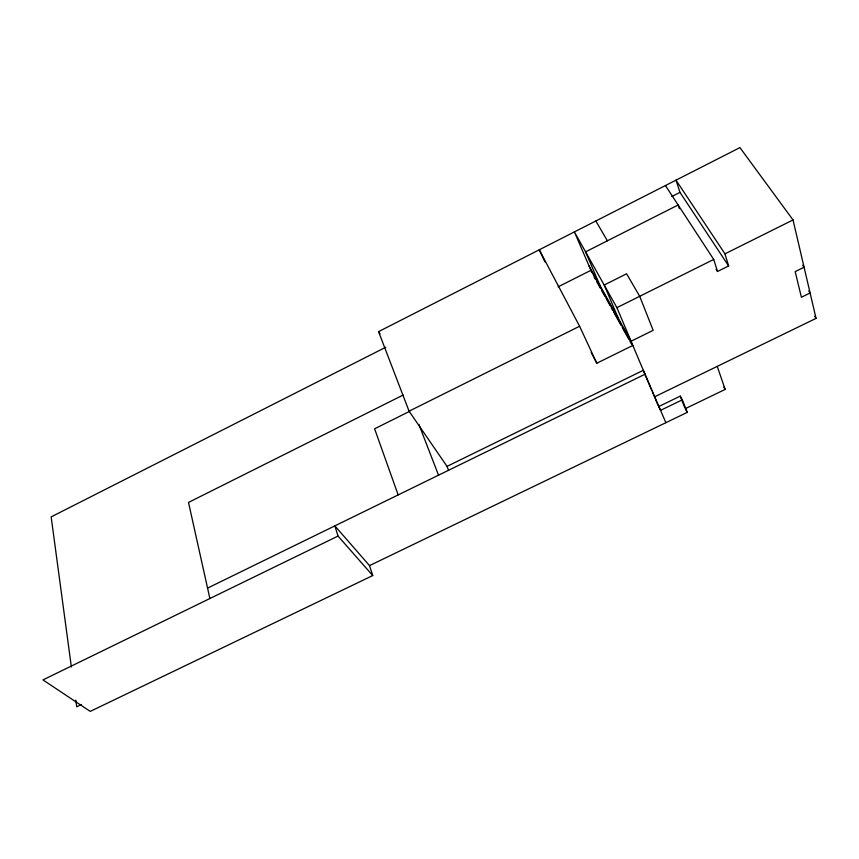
<?xml version="1.0" encoding="UTF-8"?>
<svg xmlns="http://www.w3.org/2000/svg" width="859" height="859" viewBox="0 0 859 859"><rect width="100%" height="100%" fill="white"/><g stroke="black" fill="none" stroke-linecap="round" stroke-linejoin="round"><path stroke-width="1.29" d="M448.559 470.281L447.024 466.373L409.067 411.182L378.561 331.628L739.932 147.608L793.018 219.947L816.05 318.388L654.504 396.858L652.453 391.994M671.835 196.507L679.974 192.373L676.001 180.165L724.964 253.845L728.636 265.946L717.501 271.476L716.062 269.254M385.788 347.24L51.153 516.882L71.361 666.949M558.125 286.831L590.938 270.306L632.836 345.458L596.801 363.217L591.196 352.555M403.118 395.065L188.508 502.429L209.886 598.53M409.067 411.182L579.6 326.248L539.28 249.786L544.982 261.931M645.334 375.093L616.902 307.662L713.722 259.45L665.435 185.544M724.964 253.845L793.018 219.947M409.657 411.321L374.599 428.781L398.157 494.924M447.024 466.373L643.316 370.304L665.875 422.692M207.567 588.104L645.388 374.052M338.017 536.07L42.95 679.909L90.249 711.392L372.731 575.551L369.51 565.609L334.849 525.869L338.017 536.07L372.731 575.551M680.231 396.139L658.617 406.608L660.657 410.312L682.325 399.822L680.231 396.139L684.73 407.574M717.233 366.385L725.179 389.406L685.181 408.712L687.275 412.374L369.51 565.609M81.541 704.466L76.719 706.796L75.828 700.149M802.693 265.281L804.088 267.235L795.176 271.627L801.404 297.257L810.112 292.994L808.738 291.051M814.557 316.252L816.05 318.388M378.561 331.628L380.043 333.861M679.974 192.373L728.636 265.946M723.815 387.151L725.179 389.406M595.845 220.988L607.388 240.799M616.902 307.662L574.392 231.909L591.851 272.432M589.081 266.011L631.054 341.238L653.162 330.328L639.708 296.312L626.598 273.796L604.199 285.027L618.534 318.786M594.041 276.834L595.308 279.121M596.576 281.398L600.387 288.227M601.654 290.503L604.822 296.194M606.1 298.481L607.367 300.757M608 301.896L609.944 305.385M611.243 307.715L612.542 310.045M613.841 312.375L620.971 325.185M622.27 327.515L628.756 339.155M630.055 341.485L631.354 343.815M579.6 326.248L596.801 363.217M600.14 285.832L585.58 251.848L678.138 204.99L679.34 208.619M645.496 375.48L651.938 390.781M655.02 398.082L658.101 405.394M682.325 399.822L687.275 412.374M418.902 424.432L438.53 475.188M713.722 259.45L717.501 271.476"/></g></svg>
